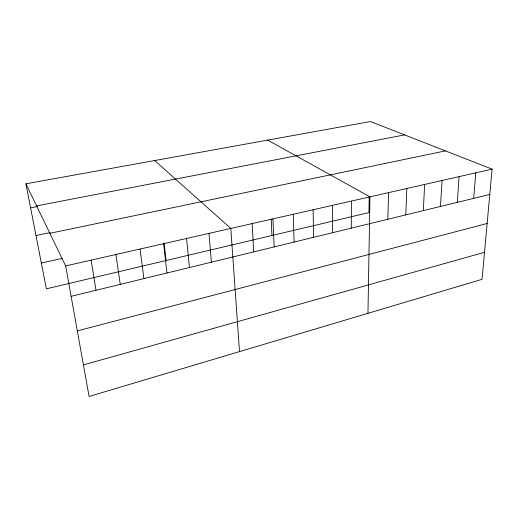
<?xml version="1.0" encoding="UTF-8"?>
<svg xmlns="http://www.w3.org/2000/svg" width="518" height="518" viewBox="0 0 518 518"><rect width="100%" height="100%" fill="white"/><g stroke="black" fill="none" stroke-linecap="round" stroke-linejoin="round"><path stroke-width="0.78" d="M351.275 228.153L351.424 201.062M369.204 196.827L368.945 212.568L46.367 288.83L25.9 183.806L370.454 121.542L492.1 169.14L482.051 279.306L89.083 396.458L65.65 265.915L25.9 183.806M367.961 313.319L369.943 196.859L267.67 140.119M387.84 219.256L388.597 192.631M405.775 214.886L406.824 188.494M423.323 210.619L424.643 184.447M440.481 206.442L442.068 180.497M457.271 202.357L459.11 176.625M473.705 198.355L475.783 172.844M83.417 364.912L484.511 252.305M77.318 330.905L487.147 223.472M71.108 296.328L489.795 194.444M65.65 265.915L492.1 169.14M41.343 263.034L62.095 258.417M35.982 235.528L50.065 232.601M49.864 233.301L445.441 150.887M36.597 205.899L404.577 134.9M30.588 207.873L37.49 206.54M154.681 160.535L230.801 228.438L239.517 351.612M91.11 260.133L96.005 290.274M115.902 254.506L120.26 284.369M140.067 249.029L143.907 278.613M163.61 243.68L166.964 273.005M164.064 242.877L166.077 260.528M186.571 238.474L189.459 267.534M208.961 233.391L211.402 262.192M252.117 223.601L253.736 251.89M272.928 218.874L274.158 246.918M271.212 219.056L271.95 235.496M293.246 214.264L294.107 242.061M313.092 209.764L313.597 237.322M332.478 205.361L332.647 232.686"/></g></svg>
